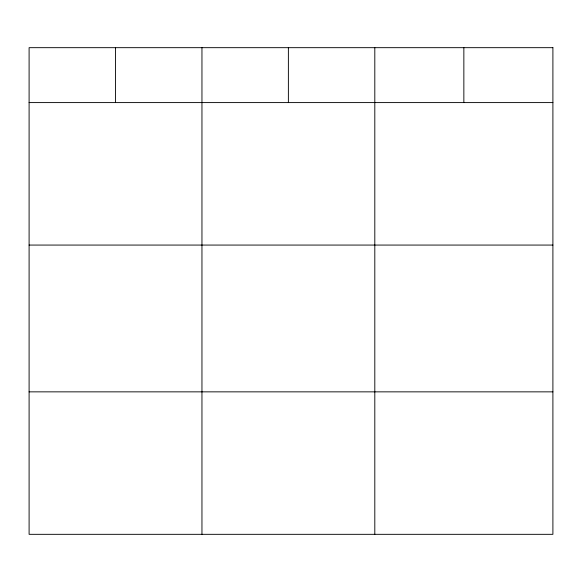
<?xml version="1.0" encoding="UTF-8"?>
<svg xmlns="http://www.w3.org/2000/svg" width="582" height="582" viewBox="0 0 582 582"><rect width="100%" height="100%" fill="white"/><g stroke="black" fill="none" stroke-linecap="round" stroke-linejoin="round"><path stroke-width="0.87" d="M29.1 102.592L552.9 102.592M29.1 245.066L552.9 245.066M29.1 391.853L552.9 391.853M463.854 47.673L463.854 102.592M374.808 47.673L374.808 534.327M288.381 47.673L288.381 102.592M201.954 47.673L201.954 534.327M115.527 47.673L115.527 102.592M552.9 47.673L29.1 47.673L29.1 534.327L552.9 534.327L552.9 47.673"/></g></svg>
